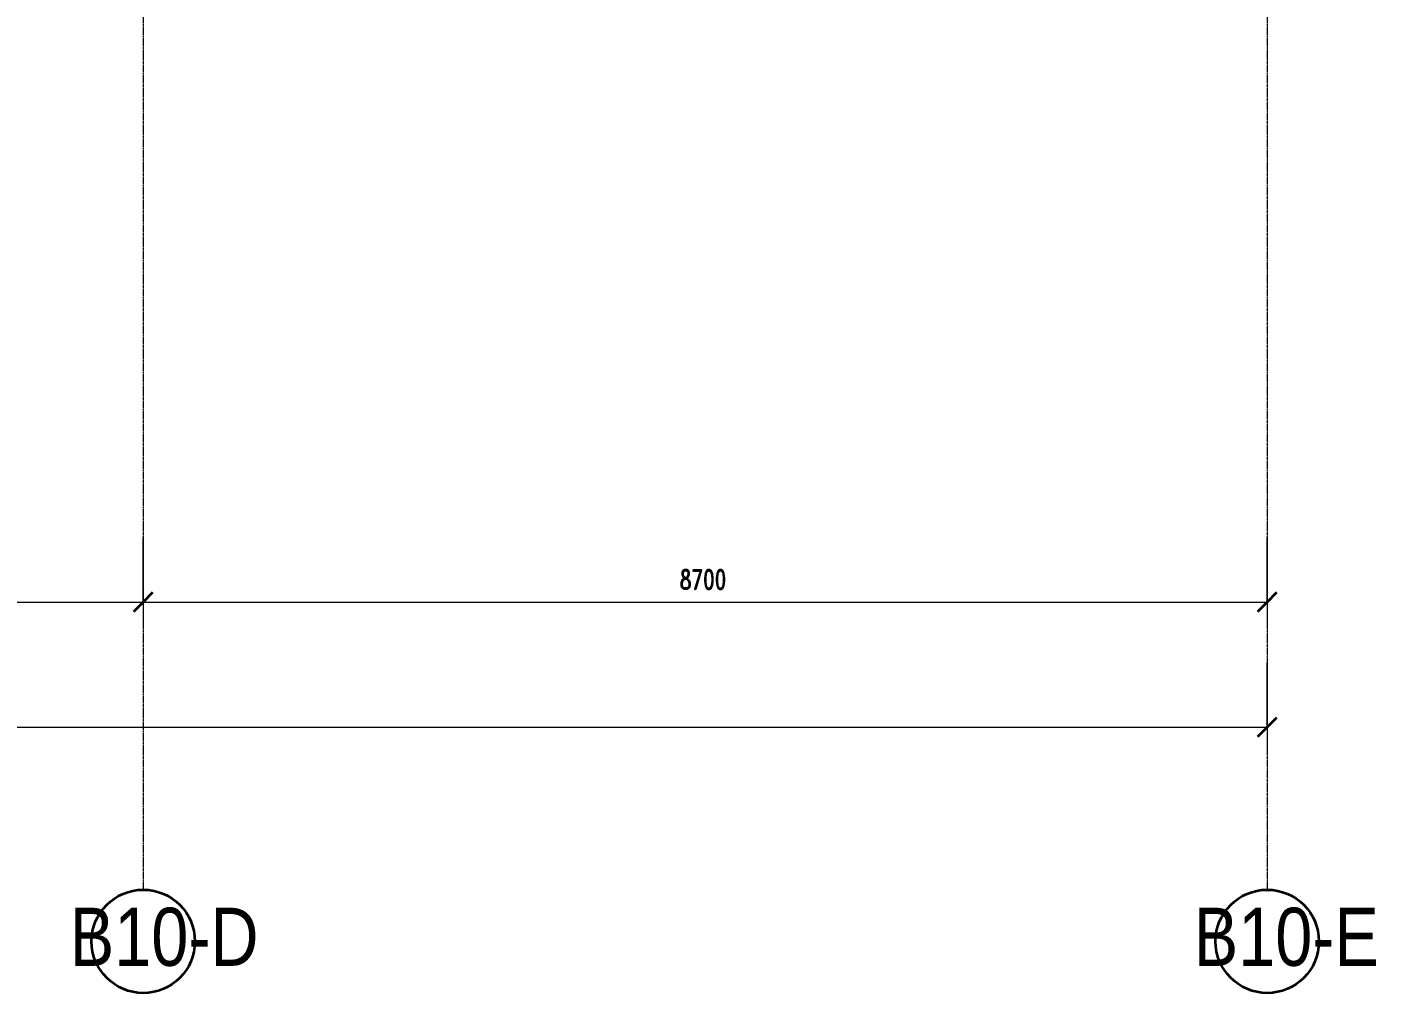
# Model space of a CAD drawing. Header units: millimetres. Extents: x 147592 to 208617, y -27981 to 8299.
# Drawn here: x 181800 to 192242, y -27981 to -20500 of the extents above; entities that cross this region are included whole.
import ezdxf

# ---------------------------------------------------------------- set-up
doc = ezdxf.new("R2010")
doc.units = ezdxf.units.MM
doc.linetypes.add('轴网线', pattern=[22.24, 12.7, -3.18, 3.18, -3.18])
for name, color, linetype, lineweight in [('A-____-____-DIMS', 7, 'Continuous', 5), ('A-____-____-DIMS-100', 7, 'Continuous', 5), ('S-GRID-____-IDEN', 7, 'Continuous', 5), ('S-GRID-____-OTLN', 7, 'Continuous', 5)]:
    doc.layers.add(name, color=color, linetype=linetype, lineweight=lineweight)
doc.styles.add('RomanD', font='romand__.ttf', dxfattribs={"width": 0.7, "height": 150})
doc.styles.add('TJ_FangSong_Narrow', font='', dxfattribs={"height": 450})
doc.styles.get('TJ_FangSong_Narrow').set_extended_font_data('TJ_FangSong_Narrow')
doc.dimstyles.new('对角线_-_1_5mm_RomanD_1_20_1', dxfattribs={"dimscale": 304.8, "dimtxt": 150.53621, "dimasz": 0.492126, "dimexe": 0.656168, "dimexo": 0.0625, "dimgap": 0.164042, "dimtad": 1, "dimdec": 0, "dimzin": 0, "dimdsep": 46, "dimtxsty": 'RomanD', "dimblk1": 'OBLIQUE', "dimblk2": 'OBLIQUE', "dimsah": 1, "dimcen": 0.09, "dimazin": 0, "dimtfac": 1, "dimtdec": 4, "dimtix": 1, "dimtmove": 0, "dimatfit": 3, "dimfxl": 1.64042, "dimfxlon": 1, "dimtvp": 1, "dimtolj": 1, "dimtzin": 0, "dimarcsym": 2})

# ---------------------------------------------------------------- blocks, each defined once
blk = doc.blocks.new('DIMBLOCK18-ELV_2F')
at = {"layer": 'A-____-____-DIMS-100', "color": 250, "true_color": 0x444444, "transparency": 16777216}
for p, q in [((174000, -24453), (174000, -25153)), ((174000, -24953), (174000, -24453)), ((182700, -24453), (182700, -25153)), ((182700, -24953), (182700, -24453)), ((174000, -24953), (182700, -24953))]:
    blk.add_line(p, q, dxfattribs=at)
at = {"layer": 'A-____-____-DIMS-100', "color": 250, "lineweight": 35, "true_color": 0x444444, "transparency": 16777216}
for p, q in [((174000, -24953), (173925, -25028)), ((174000, -24953), (174075, -24878)), ((182700, -24953), (182625, -25028)), ((182700, -24953), (182775, -24878))]:
    blk.add_line(p, q, dxfattribs=at)
at = {"layer": 'A-____-____-DIMS-100', "color": 0, "transparency": 16777216, "insert": (178153, -24704), "char_height": 150, "width": 472.45, "attachment_point": 1, "line_spacing_factor": 1.146391, "style": 'RomanD'}
blk.add_mtext('8700', dxfattribs=at)
blk = doc.blocks.new('_Oblique')
at = {"color": 0, "linetype": 'ByBlock', "lineweight": -2}
blk.add_line((-0.5, -0.5), (0.5, 0.5), dxfattribs=at)
blk = doc.blocks.new('DIMBLOCK19-ELV_2F')
at = {"layer": 'A-____-____-DIMS-100', "color": 250, "true_color": 0x444444, "transparency": 16777216}
for p, q in [((182700, -24453), (182700, -25153)), ((182700, -24953), (182700, -24453)), ((191400, -24453), (191400, -25153)), ((191400, -24953), (191400, -24453)), ((182700, -24953), (191400, -24953))]:
    blk.add_line(p, q, dxfattribs=at)
at = {"layer": 'A-____-____-DIMS-100', "color": 250, "lineweight": 35, "true_color": 0x444444, "transparency": 16777216}
for p, q in [((182700, -24953), (182625, -25028)), ((182700, -24953), (182775, -24878)), ((191400, -24953), (191325, -25028)), ((191400, -24953), (191475, -24878))]:
    blk.add_line(p, q, dxfattribs=at)
at = {"layer": 'A-____-____-DIMS-100', "color": 0, "transparency": 16777216, "insert": (186853, -24704), "char_height": 150, "width": 472.45, "attachment_point": 1, "line_spacing_factor": 1.146391, "style": 'RomanD'}
blk.add_mtext('8700', dxfattribs=at)
blk = doc.blocks.new('DIMBLOCK20-ELV_2F')
at = {"layer": 'A-____-____-DIMS-100', "color": 250, "true_color": 0x444444, "transparency": 16777216}
for p, q in [((156600, -25423), (156600, -26123)), ((156600, -25923), (156600, -25423)), ((191400, -25423), (191400, -26123)), ((191400, -25923), (191400, -25423)), ((156600, -25923), (191400, -25923))]:
    blk.add_line(p, q, dxfattribs=at)
at = {"layer": 'A-____-____-DIMS-100', "color": 250, "lineweight": 35, "true_color": 0x444444, "transparency": 16777216}
for p, q in [((156600, -25923), (156675, -25848)), ((191400, -25923), (191475, -25848)), ((156600, -25923), (156525, -25998)), ((191400, -25923), (191325, -25998))]:
    blk.add_line(p, q, dxfattribs=at)
at = {"layer": 'A-____-____-DIMS-100', "color": 0, "transparency": 16777216, "insert": (173754, -25674), "char_height": 150, "width": 590.57, "attachment_point": 1, "line_spacing_factor": 1.146391, "style": 'RomanD'}
blk.add_mtext('34800', dxfattribs=at)
blk = doc.blocks.new('轴网 - R4_0-512320-ELV_2F')
at = {"layer": 'S-GRID-____-IDEN', "color": 160, "lineweight": 35, "true_color": 0x4444ff}
blk.add_circle((0, 0), 4, dxfattribs=at)
blk = doc.blocks.new('YXQH_AR_B9-20_rvt-1-ELV_2F')
at = {"layer": 'S-GRID-____-OTLN', "color": 160, "linetype": '轴网线', "true_color": 0x4444ff}
for p, q in [((182700, 7499.5), (182700, -27181.2)), ((191400, 7499.5), (191400, -27181.2))]:
    blk.add_line(p, q, dxfattribs=at)
at = {"color": 250, "lineweight": 5, "true_color": 0x444444, "xscale": 99.99999999999993, "yscale": 99.99999999999993, "zscale": 99.99999999999993, "rotation": 180}
for p in [(182700, -27581.2), (191400, -27581.2)]:
    blk.add_blockref('轴网 - R4_0-512320-ELV_2F', p, dxfattribs=at)
at = {"layer": 'S-GRID-____-IDEN', "color": 250, "true_color": 0x444444, "char_height": 450, "width": 1370.886, "attachment_point": 1, "style": 'TJ_FangSong_Narrow'}
for s, insert in [('B10-D', (182131.7, -27320.7)), ('B10-E', (190831.7, -27320.7))]:
    blk.add_mtext(s, dxfattribs=dict(at, insert=insert))
at = {"layer": 'A-____-____-DIMS', "color": 250, "true_color": 0x444444}
for base, p1, p2, override, picture, middle in [((182700, -24953.2), (174000, -24453.2), (182700, -24453.2), {"dimpost": '<>', "dimfxl": 8700}, 'DIMBLOCK18-ELV_2F', (178350, -24828.2)), ((191400, -24953.2), (182700, -24453.2), (191400, -24453.2), {"dimpost": '<>', "dimfxl": 8700}, 'DIMBLOCK19-ELV_2F', (187050, -24828.2)), ((191400, -25922.9), (156600, -25422.9), (191400, -25422.9), {"dimpost": '<>', "dimfxl": 34800}, 'DIMBLOCK20-ELV_2F', (174000, -25797.9))]:
    dim = blk.add_linear_dim(base=base, p1=p1, p2=p2, dimstyle='对角线_-_1_5mm_RomanD_1_20_1', override=override, dxfattribs=at)
    dim.commit()
    dim.dimension.update_dxf_attribs({"geometry": picture, "text_midpoint": middle})

msp = doc.modelspace()

# ---------------------------------------------------------------- block references
at = {"lineweight": 5}
msp.add_blockref('YXQH_AR_B9-20_rvt-1-ELV_2F', (0, 0), dxfattribs=at)

doc.saveas('drawing.dxf')
